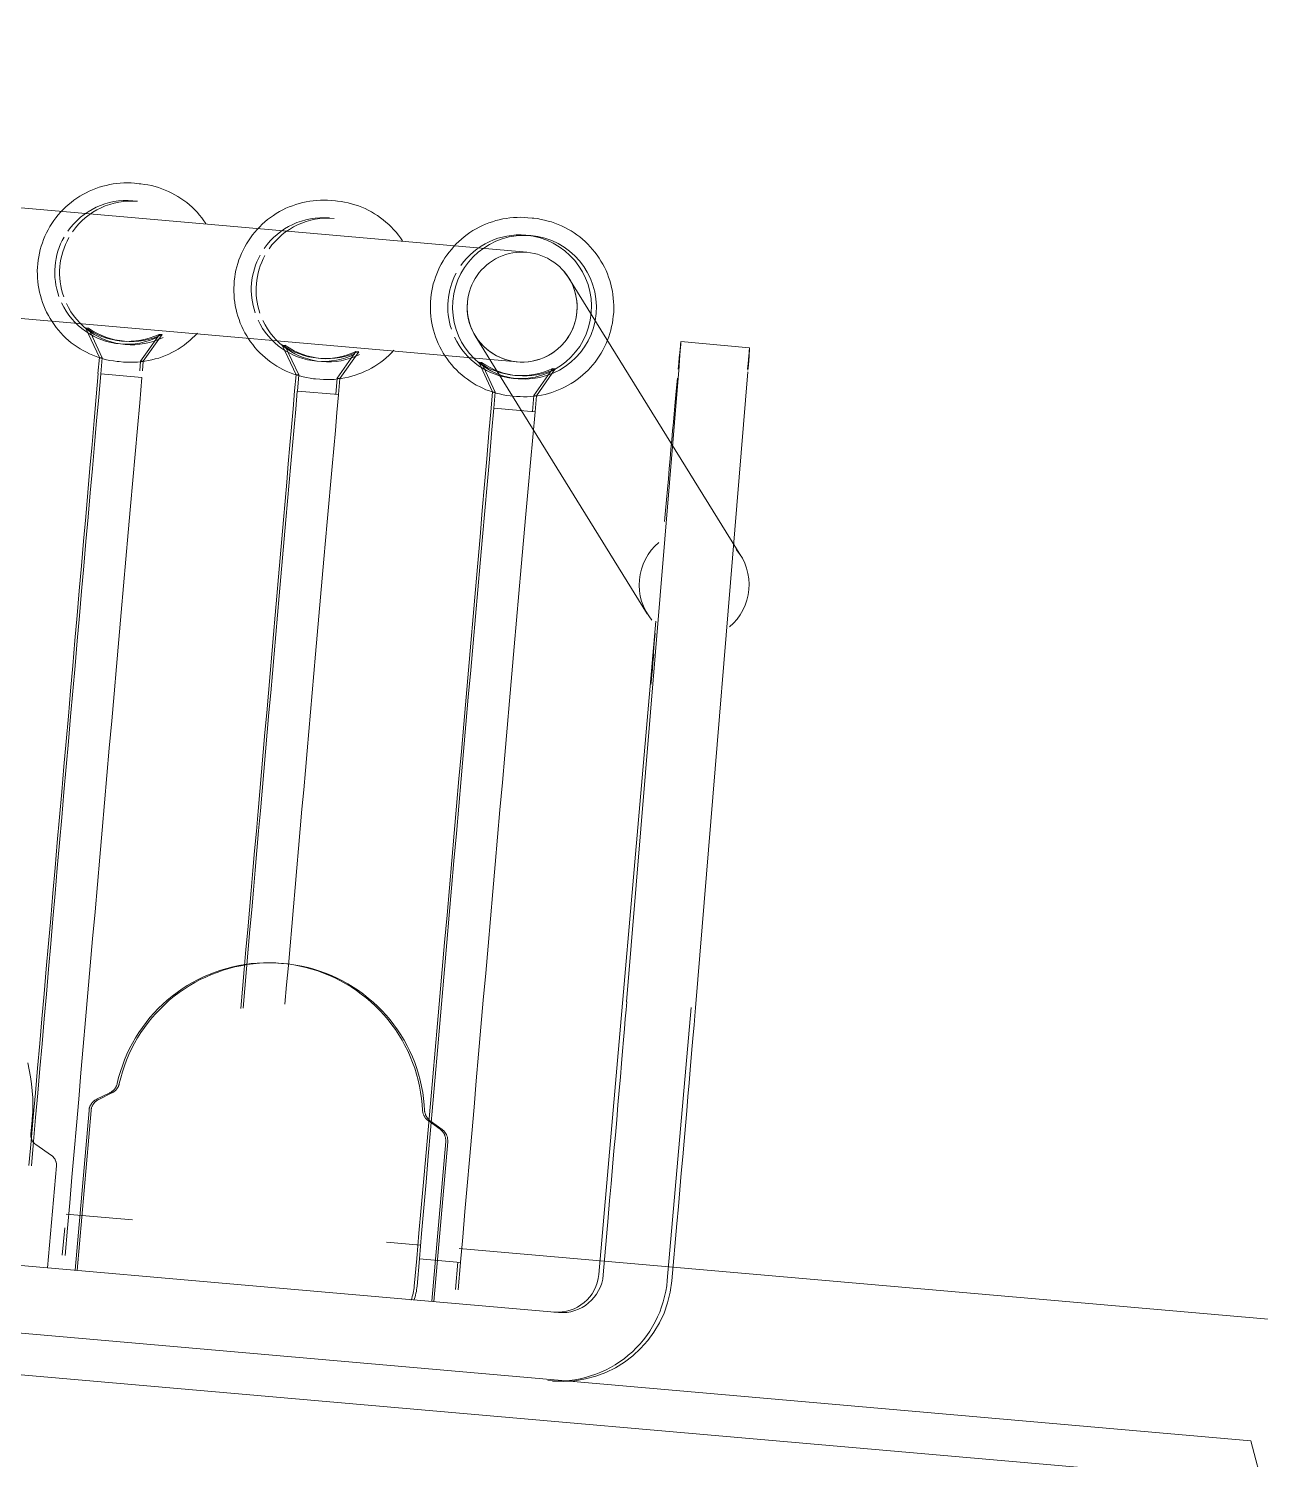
# Model space of a CAD drawing. Header units: metres. Extents: x 4238 to 4687, y -1 to 29.
# Drawn here: x 4342.4298 to 4342.5192, y 16.8425 to 16.9464 of the extents above; entities that cross this region are included whole.
import ezdxf

# ---------------------------------------------------------------- set-up
doc = ezdxf.new("R2010")
doc.units = ezdxf.units.M
doc.layers.add('A-ROOF', color=132, linetype='Continuous', lineweight=5)
doc.layers.add('Q-SPCQ', color=91, linetype='Continuous', lineweight=5)

# ---------------------------------------------------------------- blocks, each defined once
blk = doc.blocks.new('Static Line_Sayfa_Metal Deck_Pan Mount - Up to 15 _ pitch - Max 2 Users-1848787-SECTION - GRIDS C4-C5')
at = {"layer": 'Q-SPCQ'}
for p, q in [((4342.46598, 16.93013), (4342.28043, 16.94636)), ((4342.27973, 16.93839), (4342.46528, 16.92216)), ((4342.43781, 16.9351), (4342.43749, 16.93513)), ((4342.45208, 16.93385), (4342.45176, 16.93388)), ((4342.46635, 16.9326), (4342.46604, 16.93263)), ((4342.48152, 16.90808), (4342.46903, 16.92825)), ((4342.43494, 16.92248), (4342.43393, 16.92463)), ((4342.43393, 16.92463), (4342.43413, 16.92461)), ((4342.43413, 16.92461), (4342.43514, 16.92246)), ((4342.43929, 16.92416), (4342.43792, 16.92221)), ((4342.43812, 16.9222), (4342.43949, 16.92414)), ((4342.43929, 16.92416), (4342.43949, 16.92414)), ((4342.46223, 16.92404), (4342.47472, 16.90387)), ((4342.44921, 16.92123), (4342.4482, 16.92338)), ((4342.4482, 16.92338), (4342.4484, 16.92336)), ((4342.4484, 16.92336), (4342.44941, 16.92121)), ((4342.45356, 16.92291), (4342.4522, 16.92097)), ((4342.45356, 16.92291), (4342.45376, 16.92289)), ((4342.48214, 16.92319), (4342.47716, 16.92363)), ((4342.43483, 16.92131), (4342.43494, 16.92248)), ((4342.43494, 16.92248), (4342.43514, 16.92246)), ((4342.43514, 16.92246), (4342.43503, 16.92129)), ((4342.43636, 16.92218), (4342.43667, 16.92215)), ((4342.43792, 16.92221), (4342.43786, 16.92152)), ((4342.43792, 16.92221), (4342.43812, 16.9222)), ((4342.43807, 16.92152), (4342.43812, 16.9222)), ((4342.4524, 16.92095), (4342.45376, 16.92289)), ((4342.46348, 16.91998), (4342.46248, 16.92213)), ((4342.46248, 16.92213), (4342.46268, 16.92211)), ((4342.46268, 16.92211), (4342.46368, 16.91996)), ((4342.47322, 16.87568), (4342.47703, 16.92186)), ((4342.43503, 16.92129), (4342.43802, 16.92103)), ((4342.44911, 16.92006), (4342.44921, 16.92123)), ((4342.44921, 16.92123), (4342.44941, 16.92121)), ((4342.44941, 16.92121), (4342.44931, 16.92004)), ((4342.45063, 16.92093), (4342.45095, 16.9209)), ((4342.4522, 16.92097), (4342.4521, 16.9198)), ((4342.4522, 16.92097), (4342.4524, 16.92095)), ((4342.4523, 16.91978), (4342.4524, 16.92095)), ((4342.46783, 16.92166), (4342.46647, 16.91972)), ((4342.46667, 16.9197), (4342.46803, 16.92165)), ((4342.46783, 16.92166), (4342.46803, 16.92165)), ((4342.48201, 16.92143), (4342.47821, 16.87525)), ((4342.44931, 16.92004), (4342.4523, 16.91978)), ((4342.46338, 16.91881), (4342.46348, 16.91998)), ((4342.46348, 16.91998), (4342.46368, 16.91996)), ((4342.46368, 16.91996), (4342.46358, 16.91879)), ((4342.46358, 16.91879), (4342.46657, 16.91853)), ((4342.4649, 16.91968), (4342.46522, 16.91965)), ((4342.46647, 16.91972), (4342.46637, 16.91855)), ((4342.46647, 16.91972), (4342.46667, 16.9197)), ((4342.46657, 16.91853), (4342.46667, 16.9197)), ((4342.47534, 16.90334), (4342.47119, 16.85589)), ((4342.47617, 16.85545), (4342.4779, 16.87527)), ((4342.43569, 16.86908), (4342.43473, 16.86861)), ((4342.43584, 16.86907), (4342.43488, 16.8686)), ((4342.42996, 16.86608), (4342.43005, 16.8671)), ((4342.43418, 16.8678), (4342.43316, 16.85621)), ((4342.43433, 16.86779), (4342.43331, 16.85619)), ((4342.45967, 16.86643), (4342.45881, 16.86706)), ((4342.45982, 16.86642), (4342.45896, 16.86704)), ((4342.43146, 16.86452), (4342.43031, 16.86533)), ((4342.45906, 16.85394), (4342.46008, 16.86554)), ((4342.45921, 16.85393), (4342.46023, 16.86552)), ((4342.43117, 16.85638), (4342.43181, 16.86377)), ((4342.47152, 16.85586), (4342.47188, 16.86001)), ((4342.47686, 16.85958), (4342.4765, 16.85543)), ((4342.43242, 16.85928), (4342.43224, 16.85729)), ((4342.43244, 16.85727), (4342.43262, 16.85926)), ((4342.51854, 16.8438), (4342.37435, 16.85642)), ((4342.42144, 16.85723), (4342.44635, 16.85505)), ((4342.4578, 16.85505), (4342.45798, 16.85705)), ((4342.45818, 16.85703), (4342.458, 16.85504)), ((4342.46116, 16.85677), (4342.45818, 16.85703)), ((4342.46096, 16.85678), (4342.46079, 16.85479)), ((4342.46099, 16.85477), (4342.46116, 16.85677)), ((4342.44635, 16.85505), (4342.46826, 16.85313)), ((4342.37619, 16.85325), (4342.51619, 16.841)), ((4342.53234, 16.79232), (4342.51854, 16.8438))]:
    blk.add_line(p, q, dxfattribs=at)
at = {"layer": 'Q-SPCQ', "flags": 128}
for points in [[(4342.43749, 16.93513), (4342.43723, 16.93515), (4342.43697, 16.93515), (4342.43671, 16.93515), (4342.43645, 16.93514), (4342.43619, 16.93511), (4342.43593, 16.93508), (4342.43568, 16.93503), (4342.43542, 16.93498), (4342.43517, 16.93491), (4342.43492, 16.93484), (4342.43468, 16.93475), (4342.43444, 16.93466), (4342.4342, 16.93455), (4342.43396, 16.93444), (4342.43373, 16.93432), (4342.43351, 16.93419), (4342.43329, 16.93404), (4342.43308, 16.9339), (4342.43287, 16.93374), (4342.43267, 16.93357), (4342.43248, 16.9334), (4342.43229, 16.93322), (4342.43211, 16.93303), (4342.43194, 16.93283), (4342.43178, 16.93263), (4342.43163, 16.93242), (4342.43148, 16.93221), (4342.43134, 16.93198), (4342.43121, 16.93176), (4342.43109, 16.93153), (4342.43098, 16.93129), (4342.43088, 16.93105), (4342.43079, 16.93081), (4342.43071, 16.93056), (4342.43064, 16.93031), (4342.43058, 16.93006), (4342.43053, 16.9298), (4342.43049, 16.92955), (4342.43045, 16.92929), (4342.43043, 16.92903), (4342.43042, 16.92877), (4342.43043, 16.92851), (4342.43044, 16.92825), (4342.43046, 16.92799), (4342.43049, 16.92773), (4342.43053, 16.92748), (4342.43058, 16.92722), (4342.43065, 16.92697), (4342.43072, 16.92672), (4342.4308, 16.92647), (4342.43089, 16.92623), (4342.43099, 16.92599), (4342.4311, 16.92576), (4342.43123, 16.92553), (4342.43135, 16.9253), (4342.43149, 16.92508), (4342.43164, 16.92487), (4342.4318, 16.92466), (4342.43196, 16.92446), (4342.43213, 16.92426), (4342.43231, 16.92407), (4342.4325, 16.92389), (4342.43269, 16.92372), (4342.43289, 16.92355), (4342.4331, 16.9234), (4342.43331, 16.92325), (4342.43353, 16.92311), (4342.43376, 16.92298), (4342.43399, 16.92286), (4342.43422, 16.92274), (4342.43446, 16.92264), (4342.4347, 16.92255), (4342.43495, 16.92246), (4342.4352, 16.92239), (4342.43545, 16.92232), (4342.4357, 16.92227), (4342.43596, 16.92223), (4342.43622, 16.92219), (4342.43636, 16.92218)], [(4342.44267, 16.9322), (4342.44252, 16.93241), (4342.44237, 16.93262), (4342.4422, 16.93282), (4342.44203, 16.93302), (4342.44185, 16.93321), (4342.44167, 16.93339), (4342.44147, 16.93356), (4342.44127, 16.93373), (4342.44106, 16.93388), (4342.44085, 16.93403), (4342.44063, 16.93417), (4342.44041, 16.9343), (4342.44018, 16.93442), (4342.43994, 16.93454), (4342.43971, 16.93464), (4342.43946, 16.93473), (4342.43922, 16.93482), (4342.43897, 16.93489), (4342.43872, 16.93496), (4342.43846, 16.93501), (4342.4382, 16.93505), (4342.43795, 16.93509), (4342.43781, 16.9351)], [(4342.45176, 16.93388), (4342.4515, 16.9339), (4342.45124, 16.9339), (4342.45098, 16.9339), (4342.45072, 16.93389), (4342.45046, 16.93386), (4342.45021, 16.93383), (4342.44995, 16.93378), (4342.4497, 16.93373), (4342.44945, 16.93366), (4342.4492, 16.93359), (4342.44895, 16.9335), (4342.44871, 16.93341), (4342.44847, 16.93331), (4342.44824, 16.93319), (4342.44801, 16.93307), (4342.44778, 16.93294), (4342.44757, 16.9328), (4342.44735, 16.93265), (4342.44715, 16.93249), (4342.44695, 16.93232), (4342.44675, 16.93215), (4342.44657, 16.93197), (4342.44639, 16.93178), (4342.44622, 16.93158), (4342.44605, 16.93138), (4342.4459, 16.93117), (4342.44575, 16.93096), (4342.44561, 16.93074), (4342.44549, 16.93051), (4342.44537, 16.93028), (4342.44526, 16.93004), (4342.44516, 16.9298), (4342.44506, 16.92956), (4342.44498, 16.92931), (4342.44491, 16.92906), (4342.44485, 16.92881), (4342.4448, 16.92856), (4342.44476, 16.9283), (4342.44473, 16.92804), (4342.44471, 16.92778), (4342.4447, 16.92752), (4342.4447, 16.92726), (4342.44471, 16.927), (4342.44473, 16.92674), (4342.44476, 16.92649), (4342.4448, 16.92623), (4342.44486, 16.92597), (4342.44492, 16.92572), (4342.44499, 16.92547), (4342.44507, 16.92523), (4342.44516, 16.92498), (4342.44527, 16.92474), (4342.44538, 16.92451), (4342.4455, 16.92428), (4342.44563, 16.92405), (4342.44577, 16.92383), (4342.44591, 16.92362), (4342.44607, 16.92341), (4342.44623, 16.92321), (4342.4464, 16.92301), (4342.44658, 16.92282), (4342.44677, 16.92264), (4342.44696, 16.92247), (4342.44717, 16.92231), (4342.44737, 16.92215), (4342.44759, 16.922), (4342.44781, 16.92186), (4342.44803, 16.92173), (4342.44826, 16.92161), (4342.44849, 16.92149), (4342.44873, 16.92139), (4342.44897, 16.9213), (4342.44922, 16.92121), (4342.44947, 16.92114), (4342.44972, 16.92107), (4342.44998, 16.92102), (4342.45023, 16.92098), (4342.45049, 16.92094), (4342.45063, 16.92093)], [(4342.45694, 16.93095), (4342.4568, 16.93116), (4342.45664, 16.93137), (4342.45648, 16.93157), (4342.4563, 16.93177), (4342.45613, 16.93196), (4342.45594, 16.93214), (4342.45574, 16.93231), (4342.45554, 16.93248), (4342.45534, 16.93263), (4342.45512, 16.93278), (4342.4549, 16.93292), (4342.45468, 16.93305), (4342.45445, 16.93318), (4342.45422, 16.93329), (4342.45398, 16.93339), (4342.45374, 16.93349), (4342.45349, 16.93357), (4342.45324, 16.93364), (4342.45299, 16.93371), (4342.45273, 16.93376), (4342.45248, 16.93381), (4342.45222, 16.93384), (4342.45208, 16.93385)], [(4342.46604, 16.93263), (4342.46578, 16.93265), (4342.46552, 16.93266), (4342.46526, 16.93265), (4342.465, 16.93264), (4342.46474, 16.93261), (4342.46448, 16.93258), (4342.46422, 16.93254), (4342.46397, 16.93248), (4342.46372, 16.93242), (4342.46347, 16.93234), (4342.46322, 16.93226), (4342.46298, 16.93216), (4342.46274, 16.93206), (4342.46251, 16.93194), (4342.46228, 16.93182), (4342.46206, 16.93169), (4342.46184, 16.93155), (4342.46163, 16.9314), (4342.46142, 16.93124), (4342.46122, 16.93107), (4342.46103, 16.9309), (4342.46084, 16.93072), (4342.46066, 16.93053), (4342.46049, 16.93033), (4342.46033, 16.93013), (4342.46017, 16.92992), (4342.46002, 16.92971), (4342.45989, 16.92949), (4342.45976, 16.92926), (4342.45964, 16.92903), (4342.45953, 16.9288), (4342.45943, 16.92856), (4342.45934, 16.92831), (4342.45926, 16.92807), (4342.45918, 16.92782), (4342.45912, 16.92756), (4342.45907, 16.92731), (4342.45903, 16.92705), (4342.459, 16.92679), (4342.45898, 16.92653), (4342.45897, 16.92627), (4342.45897, 16.92601), (4342.45898, 16.92575), (4342.459, 16.92549), (4342.45903, 16.92524), (4342.45908, 16.92498), (4342.45913, 16.92473), (4342.45919, 16.92447), (4342.45926, 16.92422), (4342.45935, 16.92398), (4342.45944, 16.92373), (4342.45954, 16.92349), (4342.45965, 16.92326), (4342.45977, 16.92303), (4342.4599, 16.9228), (4342.46004, 16.92258), (4342.46019, 16.92237), (4342.46034, 16.92216), (4342.46051, 16.92196), (4342.46068, 16.92176), (4342.46086, 16.92158), (4342.46104, 16.9214), (4342.46124, 16.92122), (4342.46144, 16.92106), (4342.46165, 16.9209), (4342.46186, 16.92075), (4342.46208, 16.92061), (4342.4623, 16.92048), (4342.46253, 16.92036), (4342.46277, 16.92024), (4342.463, 16.92014), (4342.46325, 16.92005), (4342.46349, 16.91996), (4342.46374, 16.91989), (4342.46399, 16.91983), (4342.46425, 16.91977), (4342.4645, 16.91973), (4342.46476, 16.91969), (4342.4649, 16.91968)], [(4342.46522, 16.91965), (4342.46548, 16.91964), (4342.46574, 16.91963), (4342.466, 16.91963), (4342.46626, 16.91965), (4342.46652, 16.91967), (4342.46678, 16.9197), (4342.46703, 16.91975), (4342.46729, 16.9198), (4342.46754, 16.91987), (4342.46779, 16.91994), (4342.46803, 16.92003), (4342.46827, 16.92012), (4342.46851, 16.92023), (4342.46875, 16.92034), (4342.46897, 16.92046), (4342.4692, 16.9206), (4342.46942, 16.92074), (4342.46963, 16.92089), (4342.46984, 16.92104), (4342.47004, 16.92121), (4342.47023, 16.92138), (4342.47042, 16.92157), (4342.47059, 16.92175), (4342.47077, 16.92195), (4342.47093, 16.92215), (4342.47108, 16.92236), (4342.47123, 16.92258), (4342.47137, 16.9228), (4342.4715, 16.92302), (4342.47162, 16.92325), (4342.47173, 16.92349), (4342.47183, 16.92373), (4342.47192, 16.92397), (4342.472, 16.92422), (4342.47207, 16.92447), (4342.47213, 16.92472), (4342.47218, 16.92498), (4342.47222, 16.92523), (4342.47225, 16.92549), (4342.47228, 16.92575), (4342.47229, 16.92601), (4342.47228, 16.92627), (4342.47227, 16.92653), (4342.47225, 16.92679), (4342.47222, 16.92705), (4342.47218, 16.9273), (4342.47213, 16.92756), (4342.47206, 16.92781), (4342.47199, 16.92806), (4342.47191, 16.92831), (4342.47182, 16.92855), (4342.47172, 16.92879), (4342.4716, 16.92903), (4342.47148, 16.92926), (4342.47135, 16.92948), (4342.47122, 16.9297), (4342.47107, 16.92992), (4342.47091, 16.93012), (4342.47075, 16.93033), (4342.47058, 16.93052), (4342.4704, 16.93071), (4342.47021, 16.93089), (4342.47002, 16.93106), (4342.46982, 16.93123), (4342.46961, 16.93139), (4342.4694, 16.93153), (4342.46918, 16.93167), (4342.46895, 16.9318), (4342.46872, 16.93193), (4342.46849, 16.93204), (4342.46825, 16.93214), (4342.46801, 16.93224), (4342.46776, 16.93232), (4342.46751, 16.93239), (4342.46726, 16.93246), (4342.46701, 16.93251), (4342.46675, 16.93256), (4342.46649, 16.93259), (4342.46635, 16.9326)], [(4342.43667, 16.92215), (4342.43693, 16.92213), (4342.43719, 16.92213), (4342.43745, 16.92213), (4342.43771, 16.92214), (4342.43797, 16.92217), (4342.43823, 16.9222), (4342.43849, 16.92225), (4342.43874, 16.9223), (4342.43899, 16.92237), (4342.43924, 16.92244), (4342.43949, 16.92253), (4342.43973, 16.92262), (4342.43997, 16.92273), (4342.4402, 16.92284), (4342.44043, 16.92296), (4342.44065, 16.92309), (4342.44087, 16.92323), (4342.44108, 16.92338), (4342.44129, 16.92354), (4342.44149, 16.92371), (4342.44168, 16.92388), (4342.44187, 16.92406), (4342.44205, 16.92425)], [(4342.45095, 16.9209), (4342.45121, 16.92088), (4342.45147, 16.92088), (4342.45173, 16.92088), (4342.45199, 16.92089), (4342.45224, 16.92092), (4342.4525, 16.92095), (4342.45276, 16.921), (4342.45301, 16.92105), (4342.45326, 16.92112), (4342.45351, 16.92119), (4342.45376, 16.92128), (4342.454, 16.92137), (4342.45424, 16.92148), (4342.45447, 16.92159), (4342.4547, 16.92171), (4342.45493, 16.92185), (4342.45514, 16.92199), (4342.45536, 16.92214), (4342.45556, 16.92229), (4342.45576, 16.92246), (4342.45596, 16.92263), (4342.45614, 16.92281), (4342.45632, 16.923)], [(4342.42973, 16.87125), (4342.42984, 16.87075), (4342.42993, 16.87025), (4342.43, 16.86974), (4342.43006, 16.86923), (4342.43009, 16.86872), (4342.4301, 16.86821), (4342.43009, 16.86769), (4342.43005, 16.86718), (4342.43005, 16.8671)], [(4342.43622, 16.86976), (4342.43633, 16.8702), (4342.43646, 16.87063), (4342.4366, 16.87105), (4342.43676, 16.87147), (4342.43693, 16.87189), (4342.43712, 16.87229), (4342.43733, 16.87269), (4342.43756, 16.87308), (4342.43779, 16.87346), (4342.43805, 16.87383), (4342.43832, 16.87419), (4342.4386, 16.87454), (4342.4389, 16.87488), (4342.43921, 16.8752), (4342.43953, 16.87552), (4342.43986, 16.87581), (4342.44021, 16.8761), (4342.44057, 16.87637), (4342.44094, 16.87663), (4342.44131, 16.87687), (4342.4417, 16.8771), (4342.4421, 16.87731), (4342.4425, 16.87751), (4342.44291, 16.87768), (4342.44333, 16.87785), (4342.44376, 16.87799), (4342.44419, 16.87812), (4342.44462, 16.87823), (4342.44506, 16.87832), (4342.44551, 16.8784), (4342.44595, 16.87846), (4342.4464, 16.8785), (4342.44685, 16.87852), (4342.4473, 16.87853), (4342.44775, 16.87851), (4342.44816, 16.87848)], [(4342.43637, 16.86975), (4342.43648, 16.87018), (4342.43661, 16.87061), (4342.43675, 16.87104), (4342.43691, 16.87146), (4342.43708, 16.87187), (4342.43727, 16.87228), (4342.43748, 16.87268), (4342.43771, 16.87307), (4342.43794, 16.87345), (4342.4382, 16.87382), (4342.43847, 16.87418), (4342.43875, 16.87453), (4342.43905, 16.87486), (4342.43936, 16.87519), (4342.43968, 16.8755), (4342.44001, 16.8758), (4342.44036, 16.87609), (4342.44072, 16.87636), (4342.44109, 16.87662), (4342.44146, 16.87686), (4342.44185, 16.87709), (4342.44225, 16.8773), (4342.44265, 16.87749), (4342.44306, 16.87767), (4342.44348, 16.87783), (4342.44391, 16.87798), (4342.44434, 16.87811), (4342.44477, 16.87822), (4342.44521, 16.87831), (4342.44566, 16.87839), (4342.4461, 16.87845), (4342.44655, 16.87849), (4342.447, 16.87851), (4342.44745, 16.87851), (4342.4479, 16.8785), (4342.44831, 16.87847)], [(4342.44816, 16.87848), (4342.44861, 16.87844), (4342.44905, 16.87837), (4342.44949, 16.87829), (4342.44993, 16.87818), (4342.45036, 16.87807), (4342.45079, 16.87793), (4342.45121, 16.87778), (4342.45163, 16.87761), (4342.45204, 16.87742), (4342.45244, 16.87722), (4342.45283, 16.877), (4342.45321, 16.87677), (4342.45359, 16.87652), (4342.45395, 16.87625), (4342.4543, 16.87598), (4342.45465, 16.87569), (4342.45498, 16.87538), (4342.45529, 16.87506), (4342.4556, 16.87473), (4342.45589, 16.87439), (4342.45616, 16.87403), (4342.45643, 16.87367), (4342.45667, 16.8733), (4342.45691, 16.87291), (4342.45712, 16.87252), (4342.45732, 16.87212), (4342.45751, 16.87171), (4342.45768, 16.87129), (4342.45783, 16.87087), (4342.45796, 16.87044), (4342.45808, 16.87), (4342.45818, 16.86957), (4342.45826, 16.86913), (4342.45832, 16.86868), (4342.45837, 16.86823), (4342.4584, 16.86782)], [(4342.44831, 16.87847), (4342.44876, 16.87842), (4342.4492, 16.87836), (4342.44964, 16.87827), (4342.45008, 16.87817), (4342.45051, 16.87805), (4342.45094, 16.87792), (4342.45136, 16.87776), (4342.45178, 16.87759), (4342.45219, 16.87741), (4342.45259, 16.87721), (4342.45298, 16.87699), (4342.45336, 16.87675), (4342.45374, 16.87651), (4342.4541, 16.87624), (4342.45445, 16.87596), (4342.4548, 16.87567), (4342.45513, 16.87537), (4342.45544, 16.87505), (4342.45575, 16.87472), (4342.45604, 16.87438), (4342.45631, 16.87402), (4342.45658, 16.87366), (4342.45682, 16.87328), (4342.45706, 16.8729), (4342.45727, 16.8725), (4342.45747, 16.8721), (4342.45766, 16.87169), (4342.45783, 16.87128), (4342.45798, 16.87085), (4342.45811, 16.87043), (4342.45823, 16.86999), (4342.45833, 16.86955), (4342.45841, 16.86911), (4342.45847, 16.86867), (4342.45852, 16.86822), (4342.45855, 16.86781)], [(4342.43569, 16.86908), (4342.43572, 16.8691), (4342.43576, 16.86912), (4342.43579, 16.86914), (4342.43582, 16.86916), (4342.43586, 16.86919), (4342.43589, 16.86921), (4342.43592, 16.86924), (4342.43595, 16.86926), (4342.43598, 16.86929), (4342.436, 16.86932), (4342.43603, 16.86935), (4342.43605, 16.86938), (4342.43608, 16.86942), (4342.4361, 16.86945), (4342.43612, 16.86948), (4342.43614, 16.86952), (4342.43616, 16.86956), (4342.43617, 16.86959), (4342.43619, 16.86963), (4342.4362, 16.86967), (4342.43621, 16.86971), (4342.43622, 16.86974), (4342.43622, 16.86976)], [(4342.43584, 16.86907), (4342.43587, 16.86909), (4342.43591, 16.8691), (4342.43594, 16.86913), (4342.43598, 16.86915), (4342.43601, 16.86917), (4342.43604, 16.8692), (4342.43607, 16.86922), (4342.4361, 16.86925), (4342.43613, 16.86928), (4342.43615, 16.86931), (4342.43618, 16.86934), (4342.4362, 16.86937), (4342.43623, 16.8694), (4342.43625, 16.86944), (4342.43627, 16.86947), (4342.43629, 16.86951), (4342.43631, 16.86954), (4342.43632, 16.86958), (4342.43634, 16.86962), (4342.43635, 16.86965), (4342.43636, 16.86969), (4342.43637, 16.86973), (4342.43637, 16.86975)], [(4342.43418, 16.8678), (4342.43418, 16.86784), (4342.43419, 16.86788), (4342.43419, 16.86792), (4342.4342, 16.86796), (4342.43421, 16.868), (4342.43422, 16.86804), (4342.43424, 16.86807), (4342.43425, 16.86811), (4342.43427, 16.86815), (4342.43429, 16.86818), (4342.43431, 16.86822), (4342.43433, 16.86825), (4342.43435, 16.86829), (4342.43437, 16.86832), (4342.4344, 16.86835), (4342.43442, 16.86838), (4342.43445, 16.86841), (4342.43448, 16.86844), (4342.43451, 16.86847), (4342.43454, 16.86849), (4342.43457, 16.86852), (4342.4346, 16.86854), (4342.43464, 16.86856), (4342.43467, 16.86858), (4342.43471, 16.8686), (4342.43473, 16.86861)], [(4342.43433, 16.86779), (4342.43433, 16.86783), (4342.43434, 16.86787), (4342.43434, 16.86791), (4342.43435, 16.86795), (4342.43436, 16.86799), (4342.43437, 16.86802), (4342.43439, 16.86806), (4342.4344, 16.8681), (4342.43442, 16.86814), (4342.43444, 16.86817), (4342.43446, 16.86821), (4342.43448, 16.86824), (4342.4345, 16.86827), (4342.43452, 16.86831), (4342.43455, 16.86834), (4342.43457, 16.86837), (4342.4346, 16.8684), (4342.43463, 16.86843), (4342.43466, 16.86845), (4342.43469, 16.86848), (4342.43472, 16.8685), (4342.43475, 16.86853), (4342.43479, 16.86855), (4342.43482, 16.86857), (4342.43486, 16.86859), (4342.43488, 16.8686)], [(4342.4584, 16.86782), (4342.4584, 16.86778), (4342.4584, 16.86774), (4342.45841, 16.8677), (4342.45842, 16.86766), (4342.45843, 16.86762), (4342.45844, 16.86758), (4342.45845, 16.86755), (4342.45846, 16.86751), (4342.45848, 16.86747), (4342.45849, 16.86743), (4342.45851, 16.8674), (4342.45853, 16.86736), (4342.45855, 16.86733), (4342.45857, 16.8673), (4342.4586, 16.86726), (4342.45862, 16.86723), (4342.45865, 16.8672), (4342.45868, 16.86717), (4342.4587, 16.86714), (4342.45873, 16.86712), (4342.45876, 16.86709), (4342.4588, 16.86707), (4342.45881, 16.86706)], [(4342.45855, 16.86781), (4342.45855, 16.86777), (4342.45855, 16.86773), (4342.45856, 16.86769), (4342.45857, 16.86765), (4342.45858, 16.86761), (4342.45859, 16.86757), (4342.4586, 16.86753), (4342.45861, 16.86749), (4342.45863, 16.86746), (4342.45864, 16.86742), (4342.45866, 16.86739), (4342.45868, 16.86735), (4342.4587, 16.86732), (4342.45873, 16.86728), (4342.45875, 16.86725), (4342.45877, 16.86722), (4342.4588, 16.86719), (4342.45883, 16.86716), (4342.45885, 16.86713), (4342.45888, 16.8671), (4342.45891, 16.86708), (4342.45895, 16.86705), (4342.45896, 16.86704)], [(4342.42996, 16.86608), (4342.42996, 16.86605), (4342.42995, 16.86601), (4342.42995, 16.86598), (4342.42996, 16.86595), (4342.42996, 16.86591), (4342.42996, 16.86588), (4342.42997, 16.86585), (4342.42998, 16.86582), (4342.42998, 16.86578), (4342.42999, 16.86575), (4342.43001, 16.86572), (4342.43002, 16.86569), (4342.43003, 16.86566), (4342.43004, 16.86563), (4342.43006, 16.8656), (4342.43008, 16.86557), (4342.4301, 16.86554), (4342.43011, 16.86552), (4342.43013, 16.86549), (4342.43016, 16.86547), (4342.43018, 16.86544), (4342.4302, 16.86542), (4342.43022, 16.8654), (4342.43025, 16.86537), (4342.43028, 16.86535), (4342.4303, 16.86533)], [(4342.45967, 16.86643), (4342.4597, 16.86641), (4342.45973, 16.86638), (4342.45976, 16.86636), (4342.45979, 16.86633), (4342.45982, 16.8663), (4342.45984, 16.86627), (4342.45987, 16.86624), (4342.45989, 16.86621), (4342.45992, 16.86617), (4342.45994, 16.86614), (4342.45996, 16.86611), (4342.45998, 16.86607), (4342.45999, 16.86603), (4342.46001, 16.866), (4342.46002, 16.86596), (4342.46003, 16.86592), (4342.46005, 16.86588), (4342.46006, 16.86584), (4342.46006, 16.86581), (4342.46007, 16.86577), (4342.46007, 16.86573), (4342.46008, 16.86569), (4342.46008, 16.86565), (4342.46008, 16.86561), (4342.46008, 16.86557), (4342.46008, 16.86554)], [(4342.45982, 16.86642), (4342.45985, 16.8664), (4342.45988, 16.86637), (4342.45991, 16.86634), (4342.45994, 16.86632), (4342.45997, 16.86629), (4342.45999, 16.86626), (4342.46002, 16.86623), (4342.46004, 16.86619), (4342.46007, 16.86616), (4342.46009, 16.86613), (4342.46011, 16.86609), (4342.46013, 16.86606), (4342.46014, 16.86602), (4342.46016, 16.86598), (4342.46017, 16.86595), (4342.46018, 16.86591), (4342.4602, 16.86587), (4342.46021, 16.86583), (4342.46021, 16.86579), (4342.46022, 16.86575), (4342.46022, 16.86571), (4342.46023, 16.86567), (4342.46023, 16.86563), (4342.46023, 16.86559), (4342.46023, 16.86555), (4342.46023, 16.86552)], [(4342.43146, 16.86452), (4342.43149, 16.8645), (4342.43152, 16.86448), (4342.43154, 16.86446), (4342.43157, 16.86444), (4342.43159, 16.86441), (4342.43161, 16.86439), (4342.43163, 16.86436), (4342.43165, 16.86434), (4342.43167, 16.86431), (4342.43169, 16.86428), (4342.43171, 16.86425), (4342.43172, 16.86422), (4342.43174, 16.86419), (4342.43175, 16.86416), (4342.43176, 16.86413), (4342.43177, 16.8641), (4342.43178, 16.86407), (4342.43179, 16.86404), (4342.4318, 16.86401), (4342.43181, 16.86397), (4342.43181, 16.86394), (4342.43181, 16.86391), (4342.43182, 16.86388), (4342.43182, 16.86384), (4342.43182, 16.86381), (4342.43181, 16.86378)]]:
    blk.add_lwpolyline(points, dxfattribs=at)
at = {"layer": 'Q-SPCQ'}
for centre, major_axis, ratio, start_param, end_param in [((4342.43691, 16.92866), (0.00045, 0.0052), 0.999997, 0.000021, 1.047219), ((4342.43726, 16.92862), (0.00045, 0.0052), 0.999997, 0.000001, 1.047198), ((4342.45118, 16.92741), (0.00045, 0.0052), 0.999997, 6.283179, 7.330377), ((4342.45153, 16.92738), (0.00045, 0.0052), 0.999997, 0.000001, 1.047198), ((4342.43691, 16.92866), (0.00045, 0.0052), 0.999997, 1.142738, 1.998851), ((4342.4658, 16.92613), (0.00045, 0.0052), 0.999997, 0.000022, 3.141614), ((4342.46545, 16.92616), (0.00045, 0.0052), 0.999997, 6.283182, 7.330379), ((4342.46545, 16.92616), (0.00045, 0.0052), 0.999997, 3.141587, 6.283179), ((4342.4658, 16.92613), (0.00045, 0.0052), 0.999997, 3.141587, 6.283179), ((4342.43726, 16.92862), (0.00045, 0.0052), 0.999997, 1.143047, 1.99853), ((4342.46563, 16.92614), (0.00035, 0.00398), 0.999997, 5.759611, 7.854006), ((4342.46563, 16.92614), (0.00035, 0.00398), 0.999997, 4.71238, 7.853973), ((4342.45118, 16.92741), (0.00045, 0.0052), 0.999997, 1.155579, 1.986033), ((4342.45153, 16.92738), (0.00045, 0.0052), 0.999997, 1.155895, 1.985719), ((4342.46545, 16.92616), (0.00045, 0.0052), 0.999997, 1.168401, 1.973195), ((4342.46563, 16.92614), (0.00035, 0.00398), 0.999997, 4.712386, 5.497784), ((4342.43691, 16.92866), (0.00045, 0.0052), 0.999997, 2.094394, 3.141592), ((4342.43726, 16.92862), (0.00045, 0.0052), 0.999997, 2.094389, 3.141587), ((4342.46563, 16.92614), (0.00035, 0.00398), 0.999997, 1.570766, 3.92696), ((4342.46563, 16.92614), (0.00035, 0.00398), 0.999997, 1.570785, 4.712377), ((4342.45118, 16.92741), (0.00045, 0.0052), 0.999997, 2.09441, 3.141608), ((4342.45153, 16.92738), (0.00045, 0.0052), 0.999997, 2.094389, 3.141587), ((4342.46563, 16.92614), (0.00035, 0.00398), 0.999997, 4.188785, 4.712384), ((4342.43701, 16.92898), (0.00047, 0.00531), 0.999997, 2.613462, 3.669795), ((4342.43721, 16.92897), (0.00046, 0.00531), 0.999997, 2.613407, 3.669741), ((4342.43691, 16.92866), (0.00045, 0.0052), 0.999997, 3.141614, 3.685535), ((4342.43726, 16.92862), (0.00046, 0.0052), 0.999997, 3.141618, 3.685539), ((4342.46545, 16.92616), (0.00045, 0.0052), 0.999997, 2.09441, 3.141608), ((4342.47563, 16.90619), (0.00153, 0.01743), 0.002511, 5.8294, 6.767182), ((4342.45128, 16.92774), (0.00047, 0.00531), 0.999997, 2.613462, 3.669795), ((4342.45148, 16.92772), (0.00046, 0.00531), 0.999997, 2.613407, 3.669741), ((4342.48062, 16.90576), (0.00153, 0.01743), 0.002511, 5.84673, 6.707287), ((4342.45118, 16.92741), (0.00045, 0.0052), 0.999997, 3.141614, 3.685535), ((4342.45153, 16.92738), (0.00046, 0.0052), 0.999997, 3.141617, 3.685538), ((4342.46556, 16.92649), (0.00046, 0.00531), 0.999997, 2.613426, 3.669759), ((4342.46576, 16.92647), (0.00046, 0.00531), 0.999997, 2.613429, 3.669763), ((4342.43198, 16.89044), (0.0061, 0.06973), 0.002511, 4.320797, 5.171172), ((4342.43249, 16.89039), (0.0061, 0.06973), 0.002511, 1.112013, 1.962388), ((4342.43548, 16.89013), (0.0061, 0.06973), 0.002511, 1.112013, 2.029579), ((4342.47563, 16.90619), (0.00153, 0.01743), 0.002511, 0.558505, 1.317724), ((4342.44625, 16.88919), (0.0061, 0.06973), 0.002511, 4.51051, 5.171172), ((4342.44676, 16.88915), (0.0061, 0.06973), 0.002511, 1.112013, 1.771996), ((4342.44975, 16.88888), (0.0061, 0.06973), 0.002511, 1.112013, 1.76387), ((4342.46052, 16.88794), (0.0061, 0.06973), 0.002511, 4.253606, 5.171172), ((4342.46103, 16.8879), (0.0061, 0.06973), 0.002511, 1.112013, 2.029579), ((4342.46402, 16.88764), (0.0061, 0.06973), 0.002511, 1.112013, 2.029579), ((4342.47812, 16.90598), (0.00035, 0.00398), 0.999997, 0.785391, 1.570789), ((4342.47812, 16.90598), (0.00035, 0.00398), 0.999997, 4.71238, 5.497779), ((4342.47812, 16.90598), (0.00035, 0.00398), 0.999997, 1.570781, 2.356179), ((4342.47812, 16.90598), (0.00035, 0.00398), 0.999997, 3.927011, 4.71241), ((4342.47563, 16.90619), (0.00065, 0.00747), 0.002511, 2.094395, 3.926991), ((4342.47183, 16.86002), (0.00153, 0.01743), 0.002511, 4.712389, 5.8294), ((4342.47682, 16.85958), (0.00153, 0.01743), 0.002511, 4.712389, 5.8294), ((4342.4682, 16.85615), (0.0007, 0.00797), 0.999997, 3.141615, 4.712412), ((4342.46853, 16.85612), (0.0007, 0.00797), 0.999997, 3.141599, 4.712395), ((4342.4682, 16.85615), (0.00026, 0.00299), 0.999997, 3.141651, 4.712447), ((4342.46853, 16.85612), (0.00026, 0.00299), 0.999997, 3.141607, 4.712403), ((4342.45382, 16.8554), (0.00035, 0.00398), 0.999997, 4.450564, 4.712363), ((4342.45402, 16.85539), (0.00035, 0.00398), 0.999997, 4.450581, 4.71238)]:
    blk.add_ellipse(centre, major_axis=major_axis, ratio=ratio, start_param=start_param, end_param=end_param, dxfattribs=at)
blk = doc.blocks.new('Roof Gutters1 - Roof Gutters-1884510-SECTION - GRIDS C4-C5')
at = {"layer": 'A-ROOF'}
for p, q in [((4342.43251, 16.86028), (4342.43733, 16.85985)), ((4342.45579, 16.85824), (4342.45826, 16.85802)), ((4342.46105, 16.85778), (4350.93998, 16.11597))]:
    blk.add_line(p, q, dxfattribs=at)

msp = doc.modelspace()

# ---------------------------------------------------------------- block references
at = {"layer": 'A-ROOF'}
msp.add_blockref('Roof Gutters1 - Roof Gutters-1884510-SECTION - GRIDS C4-C5', (0, 0), dxfattribs=at)
at = {"layer": 'Q-SPCQ'}
msp.add_blockref('Static Line_Sayfa_Metal Deck_Pan Mount - Up to 15 _ pitch - Max 2 Users-1848787-SECTION - GRIDS C4-C5', (0, 0), dxfattribs=at)

doc.saveas('drawing.dxf')
